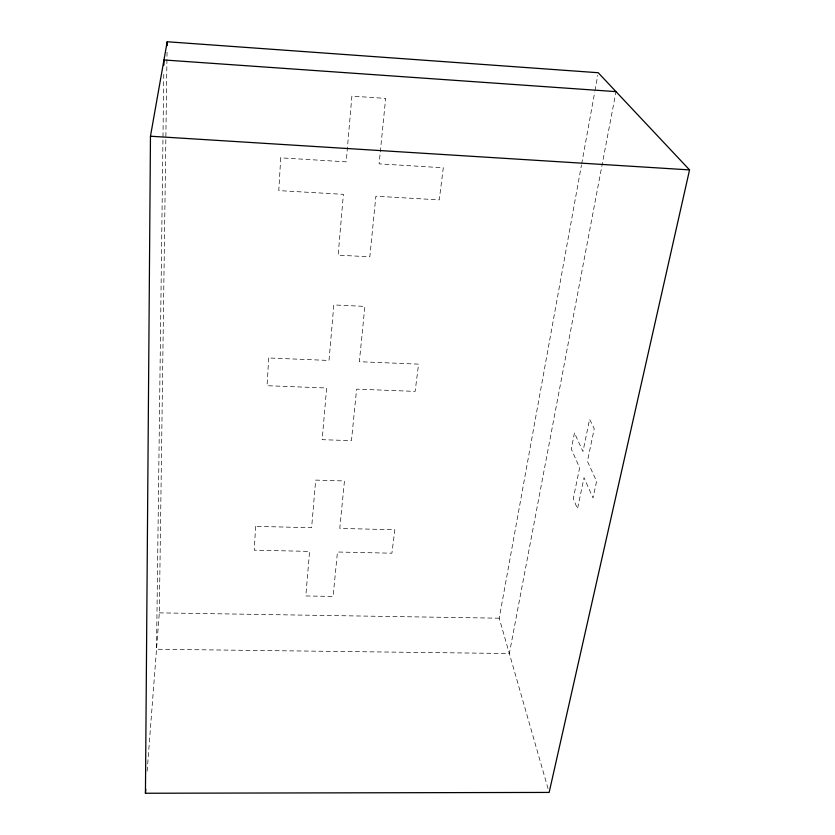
<?xml version="1.0" encoding="UTF-8"?>
<svg xmlns="http://www.w3.org/2000/svg" width="835" height="835" viewBox="0 0 835 835"><rect width="100%" height="100%" fill="white"/><g stroke="black" fill="none" stroke-linecap="round" stroke-linejoin="round"><path stroke-width="0.63" stroke-dasharray="4.17 3.13" d="M163.775 74.305L156.521 649.244L509.34 653.523L616 91.631M147.137 771.196L159.318 612.869L167.073 49.578M548.063 788.668L499.215 618.192L581.452 165.142M581.692 163.858L594.739 91.986M594.969 90.702L597.766 75.296M159.318 612.869L499.215 618.192M255.646 526.353L254.247 550.171L309.597 551.392L305.798 595.96L333.082 596.441L337.465 552.008L391.907 553.208L394.83 529.755L339.782 528.409L344.458 480.95L315.672 480.104L311.612 527.72L255.646 526.353M268.713 357.975L267.054 385.697L326.631 387.993L322.164 439.68L351.462 440.65L356.608 389.141L415.141 391.385L418.575 364.143L359.353 361.712L364.874 306.393L333.823 304.942L329.021 360.459L268.713 357.975M280.737 157.846L278.775 190.599L343.394 194.336L338.133 255.166L369.821 256.804L375.875 196.215L439.262 199.889L443.302 167.783L379.111 163.858L385.645 98.405L351.89 96.119L346.201 161.854L280.737 157.846M574.48 432.979L571.276 448.969L579.626 467.777L573.259 498.693L577.507 508.839L584.02 477.683L593.007 497.931L596.587 481.294L587.433 461.306L594.238 428.72L589.625 419.222L582.966 451.526L574.48 432.979"/><path stroke-width="1.25" d="M145.447 793.25L150.467 136.22L167.188 41.75L598.225 72.729L689.553 169.902L549.148 792.425L145.447 793.25L145.749 789.357M163.9 65.182L163.963 59.963L616 91.631M167.136 45.664L167.188 41.75M150.467 136.22L689.553 169.902"/></g></svg>
